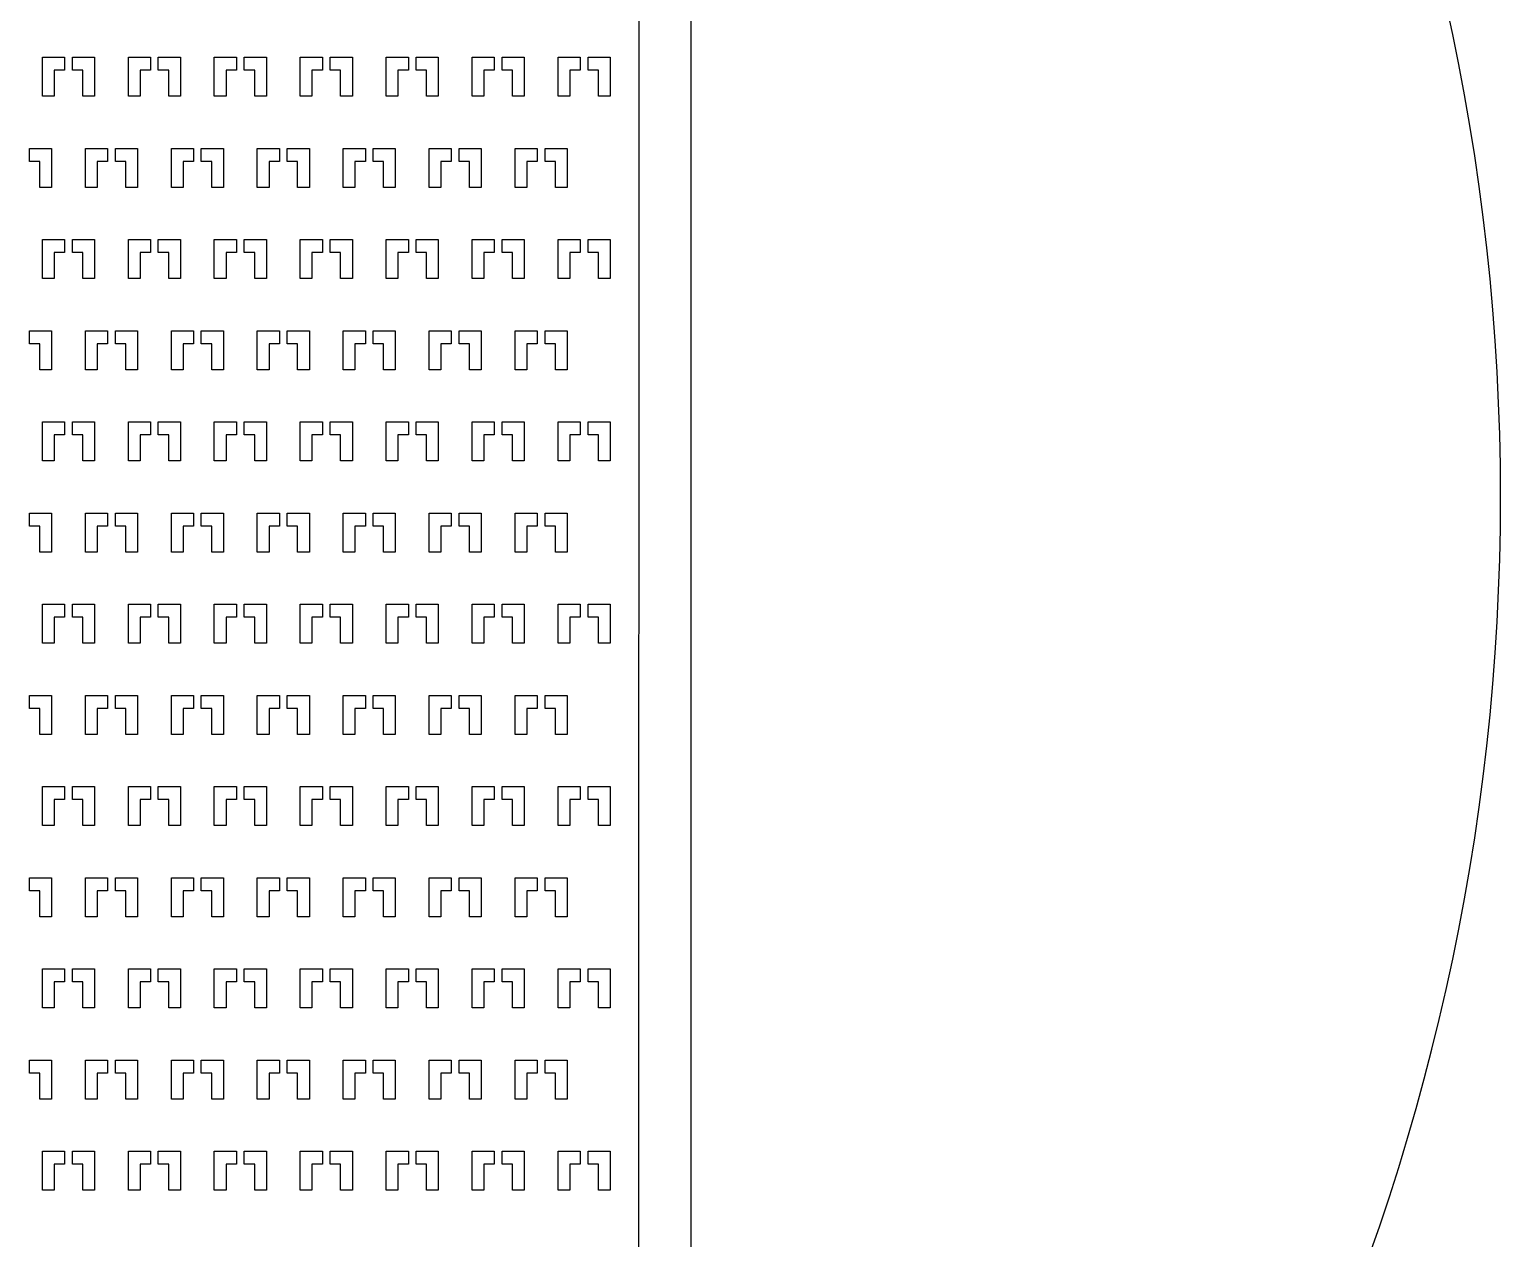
# Model space of a CAD drawing. Header units: millimetres. Extents: x -7034 to 79830, y 8588 to 102980.
# Drawn here: x 63828 to 69477, y 55464 to 60106 of the extents above; entities that cross this region are included whole.
import ezdxf

# ---------------------------------------------------------------- set-up
doc = ezdxf.new("R2010")
doc.units = ezdxf.units.MM
doc.layers.add('Layer-2', color=3, linetype='Continuous')

msp = doc.modelspace()

# ---------------------------------------------------------------- linework, layer by layer
at = {"layer": 'Layer-2'}
for p, q in [((66167.8, 51711.9), (66169.4, 64640)), ((66367.5, 64640), (66367.8, 51711.9)), ((63877.9, 59849.7), (63877.9, 59999.7)), ((63877.9, 59999.7), (63962.9, 59999.7)), ((63962.9, 59999.7), (63962.9, 59949.7)), ((63992.9, 59949.7), (63992.9, 59999.7)), ((63992.9, 59999.7), (64077.9, 59999.7)), ((64077.9, 59999.7), (64077.9, 59849.7)), ((64207.9, 59849.7), (64207.9, 59999.7)), ((64207.9, 59999.7), (64292.9, 59999.7)), ((64292.9, 59999.7), (64292.9, 59949.7)), ((64322.9, 59949.7), (64322.9, 59999.7)), ((64322.9, 59999.7), (64407.9, 59999.7)), ((64407.9, 59999.7), (64407.9, 59849.7)), ((64537.9, 59849.7), (64537.9, 59999.7)), ((64537.9, 59999.7), (64622.9, 59999.7)), ((64622.9, 59999.7), (64622.9, 59949.7)), ((64652.9, 59949.7), (64652.9, 59999.7)), ((64652.9, 59999.7), (64737.9, 59999.7)), ((64737.9, 59999.7), (64737.9, 59849.7)), ((64867.9, 59849.7), (64867.9, 59999.7)), ((64867.9, 59999.7), (64952.9, 59999.7)), ((64952.9, 59999.7), (64952.9, 59949.7)), ((64982.9, 59949.7), (64982.9, 59999.7)), ((64982.9, 59999.7), (65067.9, 59999.7)), ((65067.9, 59999.7), (65067.9, 59849.7)), ((65197.9, 59849.7), (65197.9, 59999.7)), ((65197.9, 59999.7), (65282.9, 59999.7)), ((65282.9, 59999.7), (65282.9, 59949.7)), ((65312.9, 59949.7), (65312.9, 59999.7)), ((65312.9, 59999.7), (65397.9, 59999.7)), ((65397.9, 59999.7), (65397.9, 59849.7)), ((65527.9, 59849.7), (65527.9, 59999.7)), ((65527.9, 59999.7), (65612.9, 59999.7)), ((65612.9, 59999.7), (65612.9, 59949.7)), ((65642.9, 59949.7), (65642.9, 59999.7)), ((65642.9, 59999.7), (65727.9, 59999.7)), ((65727.9, 59999.7), (65727.9, 59849.7)), ((65857.9, 59849.7), (65857.9, 59999.7)), ((65857.9, 59999.7), (65942.9, 59999.7)), ((65942.9, 59999.7), (65942.9, 59949.7)), ((65972.9, 59949.7), (65972.9, 59999.7)), ((65972.9, 59999.7), (66057.9, 59999.7)), ((66057.9, 59999.7), (66057.9, 59849.7)), ((63962.9, 59949.7), (63922.9, 59949.7)), ((63922.9, 59949.7), (63922.9, 59849.7)), ((64032.9, 59949.7), (63992.9, 59949.7)), ((64032.9, 59849.7), (64032.9, 59949.7)), ((64292.9, 59949.7), (64252.9, 59949.7)), ((64252.9, 59949.7), (64252.9, 59849.7)), ((64362.9, 59949.7), (64322.9, 59949.7)), ((64362.9, 59849.7), (64362.9, 59949.7)), ((64622.9, 59949.7), (64582.9, 59949.7)), ((64582.9, 59949.7), (64582.9, 59849.7)), ((64692.9, 59949.7), (64652.9, 59949.7)), ((64692.9, 59849.7), (64692.9, 59949.7)), ((64952.9, 59949.7), (64912.9, 59949.7)), ((64912.9, 59949.7), (64912.9, 59849.7)), ((65022.9, 59949.7), (64982.9, 59949.7)), ((65022.9, 59849.7), (65022.9, 59949.7)), ((65282.9, 59949.7), (65242.9, 59949.7)), ((65242.9, 59949.7), (65242.9, 59849.7)), ((65352.9, 59949.7), (65312.9, 59949.7)), ((65352.9, 59849.7), (65352.9, 59949.7)), ((65612.9, 59949.7), (65572.9, 59949.7)), ((65572.9, 59949.7), (65572.9, 59849.7)), ((65682.9, 59949.7), (65642.9, 59949.7)), ((65682.9, 59849.7), (65682.9, 59949.7)), ((65942.9, 59949.7), (65902.9, 59949.7)), ((65902.9, 59949.7), (65902.9, 59849.7)), ((66012.9, 59949.7), (65972.9, 59949.7)), ((66012.9, 59849.7), (66012.9, 59949.7)), ((63922.9, 59849.7), (63877.9, 59849.7)), ((64077.9, 59849.7), (64032.9, 59849.7)), ((64252.9, 59849.7), (64207.9, 59849.7)), ((64407.9, 59849.7), (64362.9, 59849.7)), ((64582.9, 59849.7), (64537.9, 59849.7)), ((64737.9, 59849.7), (64692.9, 59849.7)), ((64912.9, 59849.7), (64867.9, 59849.7)), ((65067.9, 59849.7), (65022.9, 59849.7)), ((65242.9, 59849.7), (65197.9, 59849.7)), ((65397.9, 59849.7), (65352.9, 59849.7)), ((65572.9, 59849.7), (65527.9, 59849.7)), ((65727.9, 59849.7), (65682.9, 59849.7)), ((65902.9, 59849.7), (65857.9, 59849.7)), ((66057.9, 59849.7), (66012.9, 59849.7)), ((63827.9, 59599.7), (63827.9, 59649.7)), ((63827.9, 59649.7), (63912.9, 59649.7)), ((63867.9, 59599.7), (63827.9, 59599.7)), ((63867.9, 59499.7), (63867.9, 59599.7)), ((63912.9, 59649.7), (63912.9, 59499.7)), ((64042.9, 59499.7), (64042.9, 59649.7)), ((64042.9, 59649.7), (64127.9, 59649.7)), ((64127.9, 59599.7), (64087.9, 59599.7)), ((64087.9, 59599.7), (64087.9, 59499.7)), ((64127.9, 59649.7), (64127.9, 59599.7)), ((64157.9, 59599.7), (64157.9, 59649.7)), ((64157.9, 59649.7), (64242.9, 59649.7)), ((64197.9, 59599.7), (64157.9, 59599.7)), ((64197.9, 59499.7), (64197.9, 59599.7)), ((64242.9, 59649.7), (64242.9, 59499.7)), ((64372.9, 59499.7), (64372.9, 59649.7)), ((64372.9, 59649.7), (64457.9, 59649.7)), ((64457.9, 59599.7), (64417.9, 59599.7)), ((64417.9, 59599.7), (64417.9, 59499.7)), ((64457.9, 59649.7), (64457.9, 59599.7)), ((64487.9, 59599.7), (64487.9, 59649.7)), ((64487.9, 59649.7), (64572.9, 59649.7)), ((64527.9, 59599.7), (64487.9, 59599.7)), ((64527.9, 59499.7), (64527.9, 59599.7)), ((64572.9, 59649.7), (64572.9, 59499.7)), ((64702.9, 59499.7), (64702.9, 59649.7)), ((64702.9, 59649.7), (64787.9, 59649.7)), ((64787.9, 59599.7), (64747.9, 59599.7)), ((64747.9, 59599.7), (64747.9, 59499.7)), ((64787.9, 59649.7), (64787.9, 59599.7)), ((64817.9, 59599.7), (64817.9, 59649.7)), ((64817.9, 59649.7), (64902.9, 59649.7)), ((64857.9, 59599.7), (64817.9, 59599.7)), ((64857.9, 59499.7), (64857.9, 59599.7)), ((64902.9, 59649.7), (64902.9, 59499.7)), ((65032.9, 59499.7), (65032.9, 59649.7)), ((65032.9, 59649.7), (65117.9, 59649.7)), ((65117.9, 59599.7), (65077.9, 59599.7)), ((65077.9, 59599.7), (65077.9, 59499.7)), ((65117.9, 59649.7), (65117.9, 59599.7)), ((65147.9, 59599.7), (65147.9, 59649.7)), ((65147.9, 59649.7), (65232.9, 59649.7)), ((65187.9, 59599.7), (65147.9, 59599.7)), ((65187.9, 59499.7), (65187.9, 59599.7)), ((65232.9, 59649.7), (65232.9, 59499.7)), ((65362.9, 59499.7), (65362.9, 59649.7)), ((65362.9, 59649.7), (65447.9, 59649.7)), ((65447.9, 59599.7), (65407.9, 59599.7)), ((65407.9, 59599.7), (65407.9, 59499.7)), ((65447.9, 59649.7), (65447.9, 59599.7)), ((65477.9, 59599.7), (65477.9, 59649.7)), ((65477.9, 59649.7), (65562.9, 59649.7)), ((65517.9, 59599.7), (65477.9, 59599.7)), ((65517.9, 59499.7), (65517.9, 59599.7)), ((65562.9, 59649.7), (65562.9, 59499.7)), ((65692.9, 59499.7), (65692.9, 59649.7)), ((65692.9, 59649.7), (65777.9, 59649.7)), ((65777.9, 59599.7), (65737.9, 59599.7)), ((65737.9, 59599.7), (65737.9, 59499.7)), ((65777.9, 59649.7), (65777.9, 59599.7)), ((65807.9, 59599.7), (65807.9, 59649.7)), ((65807.9, 59649.7), (65892.9, 59649.7)), ((65847.9, 59599.7), (65807.9, 59599.7)), ((65847.9, 59499.7), (65847.9, 59599.7)), ((65892.9, 59649.7), (65892.9, 59499.7)), ((63912.9, 59499.7), (63867.9, 59499.7)), ((64087.9, 59499.7), (64042.9, 59499.7)), ((64242.9, 59499.7), (64197.9, 59499.7)), ((64417.9, 59499.7), (64372.9, 59499.7)), ((64572.9, 59499.7), (64527.9, 59499.7)), ((64747.9, 59499.7), (64702.9, 59499.7)), ((64902.9, 59499.7), (64857.9, 59499.7)), ((65077.9, 59499.7), (65032.9, 59499.7)), ((65232.9, 59499.7), (65187.9, 59499.7)), ((65407.9, 59499.7), (65362.9, 59499.7)), ((65562.9, 59499.7), (65517.9, 59499.7)), ((65737.9, 59499.7), (65692.9, 59499.7)), ((65892.9, 59499.7), (65847.9, 59499.7)), ((63877.9, 59149.7), (63877.9, 59299.7)), ((63877.9, 59299.7), (63962.9, 59299.7)), ((63962.9, 59299.7), (63962.9, 59249.7)), ((63992.9, 59249.7), (63992.9, 59299.7)), ((63992.9, 59299.7), (64077.9, 59299.7)), ((64077.9, 59299.7), (64077.9, 59149.7)), ((64207.9, 59149.7), (64207.9, 59299.7)), ((64207.9, 59299.7), (64292.9, 59299.7)), ((64292.9, 59299.7), (64292.9, 59249.7)), ((64322.9, 59249.7), (64322.9, 59299.7)), ((64322.9, 59299.7), (64407.9, 59299.7)), ((64407.9, 59299.7), (64407.9, 59149.7)), ((64537.9, 59149.7), (64537.9, 59299.7)), ((64537.9, 59299.7), (64622.9, 59299.7)), ((64622.9, 59299.7), (64622.9, 59249.7)), ((64652.9, 59249.7), (64652.9, 59299.7)), ((64652.9, 59299.7), (64737.9, 59299.7)), ((64737.9, 59299.7), (64737.9, 59149.7)), ((64867.9, 59149.7), (64867.9, 59299.7)), ((64867.9, 59299.7), (64952.9, 59299.7)), ((64952.9, 59299.7), (64952.9, 59249.7)), ((64982.9, 59249.7), (64982.9, 59299.7)), ((64982.9, 59299.7), (65067.9, 59299.7)), ((65067.9, 59299.7), (65067.9, 59149.7)), ((65197.9, 59149.7), (65197.9, 59299.7)), ((65197.9, 59299.7), (65282.9, 59299.7)), ((65282.9, 59299.7), (65282.9, 59249.7)), ((65312.9, 59249.7), (65312.9, 59299.7)), ((65312.9, 59299.7), (65397.9, 59299.7)), ((65397.9, 59299.7), (65397.9, 59149.7)), ((65527.9, 59149.7), (65527.9, 59299.7)), ((65527.9, 59299.7), (65612.9, 59299.7)), ((65612.9, 59299.7), (65612.9, 59249.7)), ((65642.9, 59249.7), (65642.9, 59299.7)), ((65642.9, 59299.7), (65727.9, 59299.7)), ((65727.9, 59299.7), (65727.9, 59149.7)), ((65857.9, 59149.7), (65857.9, 59299.7)), ((65857.9, 59299.7), (65942.9, 59299.7)), ((65942.9, 59299.7), (65942.9, 59249.7)), ((65972.9, 59249.7), (65972.9, 59299.7)), ((65972.9, 59299.7), (66057.9, 59299.7)), ((66057.9, 59299.7), (66057.9, 59149.7)), ((63962.9, 59249.7), (63922.9, 59249.7)), ((63922.9, 59249.7), (63922.9, 59149.7)), ((64032.9, 59249.7), (63992.9, 59249.7)), ((64032.9, 59149.7), (64032.9, 59249.7)), ((64292.9, 59249.7), (64252.9, 59249.7)), ((64252.9, 59249.7), (64252.9, 59149.7)), ((64362.9, 59249.7), (64322.9, 59249.7)), ((64362.9, 59149.7), (64362.9, 59249.7)), ((64622.9, 59249.7), (64582.9, 59249.7)), ((64582.9, 59249.7), (64582.9, 59149.7)), ((64692.9, 59249.7), (64652.9, 59249.7)), ((64692.9, 59149.7), (64692.9, 59249.7)), ((64952.9, 59249.7), (64912.9, 59249.7)), ((64912.9, 59249.7), (64912.9, 59149.7)), ((65022.9, 59249.7), (64982.9, 59249.7)), ((65022.9, 59149.7), (65022.9, 59249.7)), ((65282.9, 59249.7), (65242.9, 59249.7)), ((65242.9, 59249.7), (65242.9, 59149.7)), ((65352.9, 59249.7), (65312.9, 59249.7)), ((65352.9, 59149.7), (65352.9, 59249.7)), ((65612.9, 59249.7), (65572.9, 59249.7)), ((65572.9, 59249.7), (65572.9, 59149.7)), ((65682.9, 59249.7), (65642.9, 59249.7)), ((65682.9, 59149.7), (65682.9, 59249.7)), ((65942.9, 59249.7), (65902.9, 59249.7)), ((65902.9, 59249.7), (65902.9, 59149.7)), ((66012.9, 59249.7), (65972.9, 59249.7)), ((66012.9, 59149.7), (66012.9, 59249.7)), ((63922.9, 59149.7), (63877.9, 59149.7)), ((64077.9, 59149.7), (64032.9, 59149.7)), ((64252.9, 59149.7), (64207.9, 59149.7)), ((64407.9, 59149.7), (64362.9, 59149.7)), ((64582.9, 59149.7), (64537.9, 59149.7)), ((64737.9, 59149.7), (64692.9, 59149.7)), ((64912.9, 59149.7), (64867.9, 59149.7)), ((65067.9, 59149.7), (65022.9, 59149.7)), ((65242.9, 59149.7), (65197.9, 59149.7)), ((65397.9, 59149.7), (65352.9, 59149.7)), ((65572.9, 59149.7), (65527.9, 59149.7)), ((65727.9, 59149.7), (65682.9, 59149.7)), ((65902.9, 59149.7), (65857.9, 59149.7)), ((66057.9, 59149.7), (66012.9, 59149.7)), ((63827.9, 58899.7), (63827.9, 58949.7)), ((63827.9, 58949.7), (63912.9, 58949.7)), ((63912.9, 58949.7), (63912.9, 58799.7)), ((64042.9, 58799.7), (64042.9, 58949.7)), ((64042.9, 58949.7), (64127.9, 58949.7)), ((64127.9, 58949.7), (64127.9, 58899.7)), ((64157.9, 58899.7), (64157.9, 58949.7)), ((64157.9, 58949.7), (64242.9, 58949.7)), ((64242.9, 58949.7), (64242.9, 58799.7)), ((64372.9, 58799.7), (64372.9, 58949.7)), ((64372.9, 58949.7), (64457.9, 58949.7)), ((64457.9, 58949.7), (64457.9, 58899.7)), ((64487.9, 58899.7), (64487.9, 58949.7)), ((64487.9, 58949.7), (64572.9, 58949.7)), ((64572.9, 58949.7), (64572.9, 58799.7)), ((64702.9, 58799.7), (64702.9, 58949.7)), ((64702.9, 58949.7), (64787.9, 58949.7)), ((64787.9, 58949.7), (64787.9, 58899.7)), ((64817.9, 58899.7), (64817.9, 58949.7)), ((64817.9, 58949.7), (64902.9, 58949.7)), ((64902.9, 58949.7), (64902.9, 58799.7)), ((65032.9, 58799.7), (65032.9, 58949.7)), ((65032.9, 58949.7), (65117.9, 58949.7)), ((65117.9, 58949.7), (65117.9, 58899.7)), ((65147.9, 58899.7), (65147.9, 58949.7)), ((65147.9, 58949.7), (65232.9, 58949.7)), ((65232.9, 58949.7), (65232.9, 58799.7)), ((65362.9, 58799.7), (65362.9, 58949.7)), ((65362.9, 58949.7), (65447.9, 58949.7)), ((65447.9, 58949.7), (65447.9, 58899.7)), ((65477.9, 58899.7), (65477.9, 58949.7)), ((65477.9, 58949.7), (65562.9, 58949.7)), ((65562.9, 58949.7), (65562.9, 58799.7)), ((65692.9, 58799.7), (65692.9, 58949.7)), ((65692.9, 58949.7), (65777.9, 58949.7)), ((65777.9, 58949.7), (65777.9, 58899.7)), ((65807.9, 58899.7), (65807.9, 58949.7)), ((65807.9, 58949.7), (65892.9, 58949.7)), ((65892.9, 58949.7), (65892.9, 58799.7)), ((63867.9, 58899.7), (63827.9, 58899.7)), ((63867.9, 58799.7), (63867.9, 58899.7)), ((64127.9, 58899.7), (64087.9, 58899.7)), ((64087.9, 58899.7), (64087.9, 58799.7)), ((64197.9, 58899.7), (64157.9, 58899.7)), ((64197.9, 58799.7), (64197.9, 58899.7)), ((64457.9, 58899.7), (64417.9, 58899.7)), ((64417.9, 58899.7), (64417.9, 58799.7)), ((64527.9, 58899.7), (64487.9, 58899.7)), ((64527.9, 58799.7), (64527.9, 58899.7)), ((64787.9, 58899.7), (64747.9, 58899.7)), ((64747.9, 58899.7), (64747.9, 58799.7)), ((64857.9, 58899.7), (64817.9, 58899.7)), ((64857.9, 58799.7), (64857.9, 58899.7)), ((65117.9, 58899.7), (65077.9, 58899.7)), ((65077.9, 58899.7), (65077.9, 58799.7)), ((65187.9, 58899.7), (65147.9, 58899.7)), ((65187.9, 58799.7), (65187.9, 58899.7)), ((65447.9, 58899.7), (65407.9, 58899.7)), ((65407.9, 58899.7), (65407.9, 58799.7)), ((65517.9, 58899.7), (65477.9, 58899.7)), ((65517.9, 58799.7), (65517.9, 58899.7)), ((65777.9, 58899.7), (65737.9, 58899.7)), ((65737.9, 58899.7), (65737.9, 58799.7)), ((65847.9, 58899.7), (65807.9, 58899.7)), ((65847.9, 58799.7), (65847.9, 58899.7)), ((63912.9, 58799.7), (63867.9, 58799.7)), ((64087.9, 58799.7), (64042.9, 58799.7)), ((64242.9, 58799.7), (64197.9, 58799.7)), ((64417.9, 58799.7), (64372.9, 58799.7)), ((64572.9, 58799.7), (64527.9, 58799.7)), ((64747.9, 58799.7), (64702.9, 58799.7)), ((64902.9, 58799.7), (64857.9, 58799.7)), ((65077.9, 58799.7), (65032.9, 58799.7)), ((65232.9, 58799.7), (65187.9, 58799.7)), ((65407.9, 58799.7), (65362.9, 58799.7)), ((65562.9, 58799.7), (65517.9, 58799.7)), ((65737.9, 58799.7), (65692.9, 58799.7)), ((65892.9, 58799.7), (65847.9, 58799.7)), ((63877.9, 58449.7), (63877.9, 58599.7)), ((63877.9, 58599.7), (63962.9, 58599.7)), ((63962.9, 58599.7), (63962.9, 58549.7)), ((63992.9, 58549.7), (63992.9, 58599.7)), ((63992.9, 58599.7), (64077.9, 58599.7)), ((64077.9, 58599.7), (64077.9, 58449.7)), ((64207.9, 58449.7), (64207.9, 58599.7)), ((64207.9, 58599.7), (64292.9, 58599.7)), ((64292.9, 58599.7), (64292.9, 58549.7)), ((64322.9, 58549.7), (64322.9, 58599.7)), ((64322.9, 58599.7), (64407.9, 58599.7)), ((64407.9, 58599.7), (64407.9, 58449.7)), ((64537.9, 58449.7), (64537.9, 58599.7)), ((64537.9, 58599.7), (64622.9, 58599.7)), ((64622.9, 58599.7), (64622.9, 58549.7)), ((64652.9, 58549.7), (64652.9, 58599.7)), ((64652.9, 58599.7), (64737.9, 58599.7)), ((64737.9, 58599.7), (64737.9, 58449.7)), ((64867.9, 58449.7), (64867.9, 58599.7)), ((64867.9, 58599.7), (64952.9, 58599.7)), ((64952.9, 58599.7), (64952.9, 58549.7)), ((64982.9, 58549.7), (64982.9, 58599.7)), ((64982.9, 58599.7), (65067.9, 58599.7)), ((65067.9, 58599.7), (65067.9, 58449.7)), ((65197.9, 58449.7), (65197.9, 58599.7)), ((65197.9, 58599.7), (65282.9, 58599.7)), ((65282.9, 58599.7), (65282.9, 58549.7)), ((65312.9, 58549.7), (65312.9, 58599.7)), ((65312.9, 58599.7), (65397.9, 58599.7)), ((65397.9, 58599.7), (65397.9, 58449.7)), ((65527.9, 58449.7), (65527.9, 58599.7)), ((65527.9, 58599.7), (65612.9, 58599.7)), ((65612.9, 58599.7), (65612.9, 58549.7)), ((65642.9, 58549.7), (65642.9, 58599.7)), ((65642.9, 58599.7), (65727.9, 58599.7)), ((65727.9, 58599.7), (65727.9, 58449.7)), ((65857.9, 58449.7), (65857.9, 58599.7)), ((65857.9, 58599.7), (65942.9, 58599.7)), ((65942.9, 58599.7), (65942.9, 58549.7)), ((65972.9, 58549.7), (65972.9, 58599.7)), ((65972.9, 58599.7), (66057.9, 58599.7)), ((66057.9, 58599.7), (66057.9, 58449.7)), ((63962.9, 58549.7), (63922.9, 58549.7)), ((63922.9, 58549.7), (63922.9, 58449.7)), ((64032.9, 58549.7), (63992.9, 58549.7)), ((64032.9, 58449.7), (64032.9, 58549.7)), ((64292.9, 58549.7), (64252.9, 58549.7)), ((64252.9, 58549.7), (64252.9, 58449.7)), ((64362.9, 58549.7), (64322.9, 58549.7)), ((64362.9, 58449.7), (64362.9, 58549.7)), ((64622.9, 58549.7), (64582.9, 58549.7)), ((64582.9, 58549.7), (64582.9, 58449.7)), ((64692.9, 58549.7), (64652.9, 58549.7)), ((64692.9, 58449.7), (64692.9, 58549.7)), ((64952.9, 58549.7), (64912.9, 58549.7)), ((64912.9, 58549.7), (64912.9, 58449.7)), ((65022.9, 58549.7), (64982.9, 58549.7)), ((65022.9, 58449.7), (65022.9, 58549.7)), ((65282.9, 58549.7), (65242.9, 58549.7)), ((65242.9, 58549.7), (65242.9, 58449.7)), ((65352.9, 58549.7), (65312.9, 58549.7)), ((65352.9, 58449.7), (65352.9, 58549.7)), ((65612.9, 58549.7), (65572.9, 58549.7)), ((65572.9, 58549.7), (65572.9, 58449.7)), ((65682.9, 58549.7), (65642.9, 58549.7)), ((65682.9, 58449.7), (65682.9, 58549.7)), ((65942.9, 58549.7), (65902.9, 58549.7)), ((65902.9, 58549.7), (65902.9, 58449.7)), ((66012.9, 58549.7), (65972.9, 58549.7)), ((66012.9, 58449.7), (66012.9, 58549.7)), ((63922.9, 58449.7), (63877.9, 58449.7)), ((64077.9, 58449.7), (64032.9, 58449.7)), ((64252.9, 58449.7), (64207.9, 58449.7)), ((64407.9, 58449.7), (64362.9, 58449.7)), ((64582.9, 58449.7), (64537.9, 58449.7)), ((64737.9, 58449.7), (64692.9, 58449.7)), ((64912.9, 58449.7), (64867.9, 58449.7)), ((65067.9, 58449.7), (65022.9, 58449.7)), ((65242.9, 58449.7), (65197.9, 58449.7)), ((65397.9, 58449.7), (65352.9, 58449.7)), ((65572.9, 58449.7), (65527.9, 58449.7)), ((65727.9, 58449.7), (65682.9, 58449.7)), ((65902.9, 58449.7), (65857.9, 58449.7)), ((66057.9, 58449.7), (66012.9, 58449.7)), ((63827.9, 58199.7), (63827.9, 58249.7)), ((63827.9, 58249.7), (63912.9, 58249.7)), ((63912.9, 58249.7), (63912.9, 58099.7)), ((64042.9, 58099.7), (64042.9, 58249.7)), ((64042.9, 58249.7), (64127.9, 58249.7)), ((64127.9, 58249.7), (64127.9, 58199.7)), ((64157.9, 58199.7), (64157.9, 58249.7)), ((64157.9, 58249.7), (64242.9, 58249.7)), ((64242.9, 58249.7), (64242.9, 58099.7)), ((64372.9, 58099.7), (64372.9, 58249.7)), ((64372.9, 58249.7), (64457.9, 58249.7)), ((64457.9, 58249.7), (64457.9, 58199.7)), ((64487.9, 58199.7), (64487.9, 58249.7)), ((64487.9, 58249.7), (64572.9, 58249.7)), ((64572.9, 58249.7), (64572.9, 58099.7)), ((64702.9, 58099.7), (64702.9, 58249.7)), ((64702.9, 58249.7), (64787.9, 58249.7)), ((64787.9, 58249.7), (64787.9, 58199.7)), ((64817.9, 58199.7), (64817.9, 58249.7)), ((64817.9, 58249.7), (64902.9, 58249.7)), ((64902.9, 58249.7), (64902.9, 58099.7)), ((65032.9, 58099.7), (65032.9, 58249.7)), ((65032.9, 58249.7), (65117.9, 58249.7)), ((65117.9, 58249.7), (65117.9, 58199.7)), ((65147.9, 58199.7), (65147.9, 58249.7)), ((65147.9, 58249.7), (65232.9, 58249.7)), ((65232.9, 58249.7), (65232.9, 58099.7)), ((65362.9, 58099.7), (65362.9, 58249.7)), ((65362.9, 58249.7), (65447.9, 58249.7)), ((65447.9, 58249.7), (65447.9, 58199.7)), ((65477.9, 58199.7), (65477.9, 58249.7)), ((65477.9, 58249.7), (65562.9, 58249.7)), ((65562.9, 58249.7), (65562.9, 58099.7)), ((65692.9, 58099.7), (65692.9, 58249.7)), ((65692.9, 58249.7), (65777.9, 58249.7)), ((65777.9, 58249.7), (65777.9, 58199.7)), ((65807.9, 58199.7), (65807.9, 58249.7)), ((65807.9, 58249.7), (65892.9, 58249.7)), ((65892.9, 58249.7), (65892.9, 58099.7)), ((63867.9, 58199.7), (63827.9, 58199.7)), ((63867.9, 58099.7), (63867.9, 58199.7)), ((64127.9, 58199.7), (64087.9, 58199.7)), ((64087.9, 58199.7), (64087.9, 58099.7)), ((64197.9, 58199.7), (64157.9, 58199.7)), ((64197.9, 58099.7), (64197.9, 58199.7)), ((64457.9, 58199.7), (64417.9, 58199.7)), ((64417.9, 58199.7), (64417.9, 58099.7)), ((64527.9, 58199.7), (64487.9, 58199.7)), ((64527.9, 58099.7), (64527.9, 58199.7)), ((64787.9, 58199.7), (64747.9, 58199.7)), ((64747.9, 58199.7), (64747.9, 58099.7)), ((64857.9, 58199.7), (64817.9, 58199.7)), ((64857.9, 58099.7), (64857.9, 58199.7)), ((65117.9, 58199.7), (65077.9, 58199.7)), ((65077.9, 58199.7), (65077.9, 58099.7)), ((65187.9, 58199.7), (65147.9, 58199.7)), ((65187.9, 58099.7), (65187.9, 58199.7)), ((65447.9, 58199.7), (65407.9, 58199.7)), ((65407.9, 58199.7), (65407.9, 58099.7)), ((65517.9, 58199.7), (65477.9, 58199.7)), ((65517.9, 58099.7), (65517.9, 58199.7)), ((65777.9, 58199.7), (65737.9, 58199.7)), ((65737.9, 58199.7), (65737.9, 58099.7)), ((65847.9, 58199.7), (65807.9, 58199.7)), ((65847.9, 58099.7), (65847.9, 58199.7)), ((63912.9, 58099.7), (63867.9, 58099.7)), ((64087.9, 58099.7), (64042.9, 58099.7)), ((64242.9, 58099.7), (64197.9, 58099.7)), ((64417.9, 58099.7), (64372.9, 58099.7)), ((64572.9, 58099.7), (64527.9, 58099.7)), ((64747.9, 58099.7), (64702.9, 58099.7)), ((64902.9, 58099.7), (64857.9, 58099.7)), ((65077.9, 58099.7), (65032.9, 58099.7)), ((65232.9, 58099.7), (65187.9, 58099.7)), ((65407.9, 58099.7), (65362.9, 58099.7)), ((65562.9, 58099.7), (65517.9, 58099.7)), ((65737.9, 58099.7), (65692.9, 58099.7)), ((65892.9, 58099.7), (65847.9, 58099.7)), ((63877.9, 57749.7), (63877.9, 57899.7)), ((63877.9, 57899.7), (63962.9, 57899.7)), ((63962.9, 57849.7), (63922.9, 57849.7)), ((63922.9, 57849.7), (63922.9, 57749.7)), ((63962.9, 57899.7), (63962.9, 57849.7)), ((63992.9, 57849.7), (63992.9, 57899.7)), ((63992.9, 57899.7), (64077.9, 57899.7)), ((64032.9, 57849.7), (63992.9, 57849.7)), ((64032.9, 57749.7), (64032.9, 57849.7)), ((64077.9, 57899.7), (64077.9, 57749.7)), ((64207.9, 57749.7), (64207.9, 57899.7)), ((64207.9, 57899.7), (64292.9, 57899.7)), ((64292.9, 57849.7), (64252.9, 57849.7)), ((64252.9, 57849.7), (64252.9, 57749.7)), ((64292.9, 57899.7), (64292.9, 57849.7)), ((64322.9, 57849.7), (64322.9, 57899.7)), ((64322.9, 57899.7), (64407.9, 57899.7)), ((64362.9, 57849.7), (64322.9, 57849.7)), ((64362.9, 57749.7), (64362.9, 57849.7)), ((64407.9, 57899.7), (64407.9, 57749.7)), ((64537.9, 57749.7), (64537.9, 57899.7)), ((64537.9, 57899.7), (64622.9, 57899.7)), ((64622.9, 57849.7), (64582.9, 57849.7)), ((64582.9, 57849.7), (64582.9, 57749.7)), ((64622.9, 57899.7), (64622.9, 57849.7)), ((64652.9, 57849.7), (64652.9, 57899.7)), ((64652.9, 57899.7), (64737.9, 57899.7)), ((64692.9, 57849.7), (64652.9, 57849.7)), ((64692.9, 57749.7), (64692.9, 57849.7)), ((64737.9, 57899.7), (64737.9, 57749.7)), ((64867.9, 57749.7), (64867.9, 57899.7)), ((64867.9, 57899.7), (64952.9, 57899.7)), ((64952.9, 57849.7), (64912.9, 57849.7)), ((64912.9, 57849.7), (64912.9, 57749.7)), ((64952.9, 57899.7), (64952.9, 57849.7)), ((64982.9, 57849.7), (64982.9, 57899.7)), ((64982.9, 57899.7), (65067.9, 57899.7)), ((65022.9, 57849.7), (64982.9, 57849.7)), ((65022.9, 57749.7), (65022.9, 57849.7)), ((65067.9, 57899.7), (65067.9, 57749.7)), ((65197.9, 57749.7), (65197.9, 57899.7)), ((65197.9, 57899.7), (65282.9, 57899.7)), ((65282.9, 57849.7), (65242.9, 57849.7)), ((65242.9, 57849.7), (65242.9, 57749.7)), ((65282.9, 57899.7), (65282.9, 57849.7)), ((65312.9, 57849.7), (65312.9, 57899.7)), ((65312.9, 57899.7), (65397.9, 57899.7)), ((65352.9, 57849.7), (65312.9, 57849.7)), ((65352.9, 57749.7), (65352.9, 57849.7)), ((65397.9, 57899.7), (65397.9, 57749.7)), ((65527.9, 57749.7), (65527.9, 57899.7)), ((65527.9, 57899.7), (65612.9, 57899.7)), ((65612.9, 57849.7), (65572.9, 57849.7)), ((65572.9, 57849.7), (65572.9, 57749.7)), ((65612.9, 57899.7), (65612.9, 57849.7)), ((65642.9, 57849.7), (65642.9, 57899.7)), ((65642.9, 57899.7), (65727.9, 57899.7)), ((65682.9, 57849.7), (65642.9, 57849.7)), ((65682.9, 57749.7), (65682.9, 57849.7)), ((65727.9, 57899.7), (65727.9, 57749.7)), ((65857.9, 57749.7), (65857.9, 57899.7)), ((65857.9, 57899.7), (65942.9, 57899.7)), ((65942.9, 57849.7), (65902.9, 57849.7)), ((65902.9, 57849.7), (65902.9, 57749.7)), ((65942.9, 57899.7), (65942.9, 57849.7)), ((65972.9, 57849.7), (65972.9, 57899.7)), ((65972.9, 57899.7), (66057.9, 57899.7)), ((66012.9, 57849.7), (65972.9, 57849.7)), ((66012.9, 57749.7), (66012.9, 57849.7)), ((66057.9, 57899.7), (66057.9, 57749.7)), ((63922.9, 57749.7), (63877.9, 57749.7)), ((64077.9, 57749.7), (64032.9, 57749.7)), ((64252.9, 57749.7), (64207.9, 57749.7)), ((64407.9, 57749.7), (64362.9, 57749.7)), ((64582.9, 57749.7), (64537.9, 57749.7)), ((64737.9, 57749.7), (64692.9, 57749.7)), ((64912.9, 57749.7), (64867.9, 57749.7)), ((65067.9, 57749.7), (65022.9, 57749.7)), ((65242.9, 57749.7), (65197.9, 57749.7)), ((65397.9, 57749.7), (65352.9, 57749.7)), ((65572.9, 57749.7), (65527.9, 57749.7)), ((65727.9, 57749.7), (65682.9, 57749.7)), ((65902.9, 57749.7), (65857.9, 57749.7)), ((66057.9, 57749.7), (66012.9, 57749.7)), ((63827.9, 57499.7), (63827.9, 57549.7)), ((63827.9, 57549.7), (63912.9, 57549.7)), ((63912.9, 57549.7), (63912.9, 57399.7)), ((64042.9, 57399.7), (64042.9, 57549.7)), ((64042.9, 57549.7), (64127.9, 57549.7)), ((64127.9, 57549.7), (64127.9, 57499.7)), ((64157.9, 57499.7), (64157.9, 57549.7)), ((64157.9, 57549.7), (64242.9, 57549.7)), ((64242.9, 57549.7), (64242.9, 57399.7)), ((64372.9, 57399.7), (64372.9, 57549.7)), ((64372.9, 57549.7), (64457.9, 57549.7)), ((64457.9, 57549.7), (64457.9, 57499.7)), ((64487.9, 57499.7), (64487.9, 57549.7)), ((64487.9, 57549.7), (64572.9, 57549.7)), ((64572.9, 57549.7), (64572.9, 57399.7)), ((64702.9, 57399.7), (64702.9, 57549.7)), ((64702.9, 57549.7), (64787.9, 57549.7)), ((64787.9, 57549.7), (64787.9, 57499.7)), ((64817.9, 57499.7), (64817.9, 57549.7)), ((64817.9, 57549.7), (64902.9, 57549.7)), ((64902.9, 57549.7), (64902.9, 57399.7)), ((65032.9, 57399.7), (65032.9, 57549.7)), ((65032.9, 57549.7), (65117.9, 57549.7)), ((65117.9, 57549.7), (65117.9, 57499.7)), ((65147.9, 57499.7), (65147.9, 57549.7)), ((65147.9, 57549.7), (65232.9, 57549.7)), ((65232.9, 57549.7), (65232.9, 57399.7)), ((65362.9, 57399.7), (65362.9, 57549.7)), ((65362.9, 57549.7), (65447.9, 57549.7)), ((65447.9, 57549.7), (65447.9, 57499.7)), ((65477.9, 57499.7), (65477.9, 57549.7)), ((65477.9, 57549.7), (65562.9, 57549.7)), ((65562.9, 57549.7), (65562.9, 57399.7)), ((65692.9, 57399.7), (65692.9, 57549.7)), ((65692.9, 57549.7), (65777.9, 57549.7)), ((65777.9, 57549.7), (65777.9, 57499.7)), ((65807.9, 57499.7), (65807.9, 57549.7)), ((65807.9, 57549.7), (65892.9, 57549.7)), ((65892.9, 57549.7), (65892.9, 57399.7)), ((63867.9, 57499.7), (63827.9, 57499.7)), ((63867.9, 57399.7), (63867.9, 57499.7)), ((64127.9, 57499.7), (64087.9, 57499.7)), ((64087.9, 57499.7), (64087.9, 57399.7)), ((64197.9, 57499.7), (64157.9, 57499.7)), ((64197.9, 57399.7), (64197.9, 57499.7)), ((64457.9, 57499.7), (64417.9, 57499.7)), ((64417.9, 57499.7), (64417.9, 57399.7)), ((64527.9, 57499.7), (64487.9, 57499.7)), ((64527.9, 57399.7), (64527.9, 57499.7)), ((64787.9, 57499.7), (64747.9, 57499.7)), ((64747.9, 57499.7), (64747.9, 57399.7)), ((64857.9, 57499.7), (64817.9, 57499.7)), ((64857.9, 57399.7), (64857.9, 57499.7)), ((65117.9, 57499.7), (65077.9, 57499.7)), ((65077.9, 57499.7), (65077.9, 57399.7)), ((65187.9, 57499.7), (65147.9, 57499.7)), ((65187.9, 57399.7), (65187.9, 57499.7)), ((65447.9, 57499.7), (65407.9, 57499.7)), ((65407.9, 57499.7), (65407.9, 57399.7)), ((65517.9, 57499.7), (65477.9, 57499.7)), ((65517.9, 57399.7), (65517.9, 57499.7)), ((65777.9, 57499.7), (65737.9, 57499.7)), ((65737.9, 57499.7), (65737.9, 57399.7)), ((65847.9, 57499.7), (65807.9, 57499.7)), ((65847.9, 57399.7), (65847.9, 57499.7)), ((63912.9, 57399.7), (63867.9, 57399.7)), ((64087.9, 57399.7), (64042.9, 57399.7)), ((64242.9, 57399.7), (64197.9, 57399.7)), ((64417.9, 57399.7), (64372.9, 57399.7)), ((64572.9, 57399.7), (64527.9, 57399.7)), ((64747.9, 57399.7), (64702.9, 57399.7)), ((64902.9, 57399.7), (64857.9, 57399.7)), ((65077.9, 57399.7), (65032.9, 57399.7)), ((65232.9, 57399.7), (65187.9, 57399.7)), ((65407.9, 57399.7), (65362.9, 57399.7)), ((65562.9, 57399.7), (65517.9, 57399.7)), ((65737.9, 57399.7), (65692.9, 57399.7)), ((65892.9, 57399.7), (65847.9, 57399.7)), ((63877.9, 57049.7), (63877.9, 57199.7)), ((63877.9, 57199.7), (63962.9, 57199.7)), ((63962.9, 57199.7), (63962.9, 57149.7)), ((63992.9, 57149.7), (63992.9, 57199.7)), ((63992.9, 57199.7), (64077.9, 57199.7)), ((64077.9, 57199.7), (64077.9, 57049.7)), ((64207.9, 57049.7), (64207.9, 57199.7)), ((64207.9, 57199.7), (64292.9, 57199.7)), ((64292.9, 57199.7), (64292.9, 57149.7)), ((64322.9, 57149.7), (64322.9, 57199.7)), ((64322.9, 57199.7), (64407.9, 57199.7)), ((64407.9, 57199.7), (64407.9, 57049.7)), ((64537.9, 57049.7), (64537.9, 57199.7)), ((64537.9, 57199.7), (64622.9, 57199.7)), ((64622.9, 57199.7), (64622.9, 57149.7)), ((64652.9, 57149.7), (64652.9, 57199.7)), ((64652.9, 57199.7), (64737.9, 57199.7)), ((64737.9, 57199.7), (64737.9, 57049.7)), ((64867.9, 57049.7), (64867.9, 57199.7)), ((64867.9, 57199.7), (64952.9, 57199.7)), ((64952.9, 57199.7), (64952.9, 57149.7)), ((64982.9, 57149.7), (64982.9, 57199.7)), ((64982.9, 57199.7), (65067.9, 57199.7)), ((65067.9, 57199.7), (65067.9, 57049.7)), ((65197.9, 57049.7), (65197.9, 57199.7)), ((65197.9, 57199.7), (65282.9, 57199.7)), ((65282.9, 57199.7), (65282.9, 57149.7)), ((65312.9, 57149.7), (65312.9, 57199.7)), ((65312.9, 57199.7), (65397.9, 57199.7)), ((65397.9, 57199.7), (65397.9, 57049.7)), ((65527.9, 57049.7), (65527.9, 57199.7)), ((65527.9, 57199.7), (65612.9, 57199.7)), ((65612.9, 57199.7), (65612.9, 57149.7)), ((65642.9, 57149.7), (65642.9, 57199.7)), ((65642.9, 57199.7), (65727.9, 57199.7)), ((65727.9, 57199.7), (65727.9, 57049.7)), ((65857.9, 57049.7), (65857.9, 57199.7)), ((65857.9, 57199.7), (65942.9, 57199.7)), ((65942.9, 57199.7), (65942.9, 57149.7)), ((65972.9, 57149.7), (65972.9, 57199.7)), ((65972.9, 57199.7), (66057.9, 57199.7)), ((66057.9, 57199.7), (66057.9, 57049.7)), ((63962.9, 57149.7), (63922.9, 57149.7)), ((63922.9, 57149.7), (63922.9, 57049.7)), ((64032.9, 57149.7), (63992.9, 57149.7)), ((64032.9, 57049.7), (64032.9, 57149.7)), ((64292.9, 57149.7), (64252.9, 57149.7)), ((64252.9, 57149.7), (64252.9, 57049.7)), ((64362.9, 57149.7), (64322.9, 57149.7)), ((64362.9, 57049.7), (64362.9, 57149.7)), ((64622.9, 57149.7), (64582.9, 57149.7)), ((64582.9, 57149.7), (64582.9, 57049.7)), ((64692.9, 57149.7), (64652.9, 57149.7)), ((64692.9, 57049.7), (64692.9, 57149.7)), ((64952.9, 57149.7), (64912.9, 57149.7)), ((64912.9, 57149.7), (64912.9, 57049.7)), ((65022.9, 57149.7), (64982.9, 57149.7)), ((65022.9, 57049.7), (65022.9, 57149.7)), ((65282.9, 57149.7), (65242.9, 57149.7)), ((65242.9, 57149.7), (65242.9, 57049.7)), ((65352.9, 57149.7), (65312.9, 57149.7)), ((65352.9, 57049.7), (65352.9, 57149.7)), ((65612.9, 57149.7), (65572.9, 57149.7)), ((65572.9, 57149.7), (65572.9, 57049.7)), ((65682.9, 57149.7), (65642.9, 57149.7)), ((65682.9, 57049.7), (65682.9, 57149.7)), ((65942.9, 57149.7), (65902.9, 57149.7)), ((65902.9, 57149.7), (65902.9, 57049.7)), ((66012.9, 57149.7), (65972.9, 57149.7)), ((66012.9, 57049.7), (66012.9, 57149.7)), ((63922.9, 57049.7), (63877.9, 57049.7)), ((64077.9, 57049.7), (64032.9, 57049.7)), ((64252.9, 57049.7), (64207.9, 57049.7)), ((64407.9, 57049.7), (64362.9, 57049.7)), ((64582.9, 57049.7), (64537.9, 57049.7)), ((64737.9, 57049.7), (64692.9, 57049.7)), ((64912.9, 57049.7), (64867.9, 57049.7)), ((65067.9, 57049.7), (65022.9, 57049.7)), ((65242.9, 57049.7), (65197.9, 57049.7)), ((65397.9, 57049.7), (65352.9, 57049.7)), ((65572.9, 57049.7), (65527.9, 57049.7)), ((65727.9, 57049.7), (65682.9, 57049.7)), ((65902.9, 57049.7), (65857.9, 57049.7)), ((66057.9, 57049.7), (66012.9, 57049.7)), ((63827.9, 56799.7), (63827.9, 56849.7)), ((63827.9, 56849.7), (63912.9, 56849.7)), ((63912.9, 56849.7), (63912.9, 56699.7)), ((64042.9, 56699.7), (64042.9, 56849.7)), ((64042.9, 56849.7), (64127.9, 56849.7)), ((64127.9, 56849.7), (64127.9, 56799.7)), ((64157.9, 56799.7), (64157.9, 56849.7)), ((64157.9, 56849.7), (64242.9, 56849.7)), ((64242.9, 56849.7), (64242.9, 56699.7)), ((64372.9, 56699.7), (64372.9, 56849.7)), ((64372.9, 56849.7), (64457.9, 56849.7)), ((64457.9, 56849.7), (64457.9, 56799.7)), ((64487.9, 56799.7), (64487.9, 56849.7)), ((64487.9, 56849.7), (64572.9, 56849.7)), ((64572.9, 56849.7), (64572.9, 56699.7)), ((64702.9, 56699.7), (64702.9, 56849.7)), ((64702.9, 56849.7), (64787.9, 56849.7)), ((64787.9, 56849.7), (64787.9, 56799.7)), ((64817.9, 56799.7), (64817.9, 56849.7)), ((64817.9, 56849.7), (64902.9, 56849.7)), ((64902.9, 56849.7), (64902.9, 56699.7)), ((65032.9, 56699.7), (65032.9, 56849.7)), ((65032.9, 56849.7), (65117.9, 56849.7)), ((65117.9, 56849.7), (65117.9, 56799.7)), ((65147.9, 56799.7), (65147.9, 56849.7)), ((65147.9, 56849.7), (65232.9, 56849.7)), ((65232.9, 56849.7), (65232.9, 56699.7)), ((65362.9, 56699.7), (65362.9, 56849.7)), ((65362.9, 56849.7), (65447.9, 56849.7)), ((65447.9, 56849.7), (65447.9, 56799.7)), ((65477.9, 56799.7), (65477.9, 56849.7)), ((65477.9, 56849.7), (65562.9, 56849.7)), ((65562.9, 56849.7), (65562.9, 56699.7)), ((65692.9, 56699.7), (65692.9, 56849.7)), ((65692.9, 56849.7), (65777.9, 56849.7)), ((65777.9, 56849.7), (65777.9, 56799.7)), ((65807.9, 56799.7), (65807.9, 56849.7)), ((65807.9, 56849.7), (65892.9, 56849.7)), ((65892.9, 56849.7), (65892.9, 56699.7)), ((63867.9, 56799.7), (63827.9, 56799.7)), ((63867.9, 56699.7), (63867.9, 56799.7)), ((64127.9, 56799.7), (64087.9, 56799.7)), ((64087.9, 56799.7), (64087.9, 56699.7)), ((64197.9, 56799.7), (64157.9, 56799.7)), ((64197.9, 56699.7), (64197.9, 56799.7)), ((64457.9, 56799.7), (64417.9, 56799.7)), ((64417.9, 56799.7), (64417.9, 56699.7)), ((64527.9, 56799.7), (64487.9, 56799.7)), ((64527.9, 56699.7), (64527.9, 56799.7)), ((64787.9, 56799.7), (64747.9, 56799.7)), ((64747.9, 56799.7), (64747.9, 56699.7)), ((64857.9, 56799.7), (64817.9, 56799.7)), ((64857.9, 56699.7), (64857.9, 56799.7)), ((65117.9, 56799.7), (65077.9, 56799.7)), ((65077.9, 56799.7), (65077.9, 56699.7)), ((65187.9, 56799.7), (65147.9, 56799.7)), ((65187.9, 56699.7), (65187.9, 56799.7)), ((65447.9, 56799.7), (65407.9, 56799.7)), ((65407.9, 56799.7), (65407.9, 56699.7)), ((65517.9, 56799.7), (65477.9, 56799.7)), ((65517.9, 56699.7), (65517.9, 56799.7)), ((65777.9, 56799.7), (65737.9, 56799.7)), ((65737.9, 56799.7), (65737.9, 56699.7)), ((65847.9, 56799.7), (65807.9, 56799.7)), ((65847.9, 56699.7), (65847.9, 56799.7)), ((63912.9, 56699.7), (63867.9, 56699.7)), ((64087.9, 56699.7), (64042.9, 56699.7)), ((64242.9, 56699.7), (64197.9, 56699.7)), ((64417.9, 56699.7), (64372.9, 56699.7)), ((64572.9, 56699.7), (64527.9, 56699.7)), ((64747.9, 56699.7), (64702.9, 56699.7)), ((64902.9, 56699.7), (64857.9, 56699.7)), ((65077.9, 56699.7), (65032.9, 56699.7)), ((65232.9, 56699.7), (65187.9, 56699.7)), ((65407.9, 56699.7), (65362.9, 56699.7)), ((65562.9, 56699.7), (65517.9, 56699.7)), ((65737.9, 56699.7), (65692.9, 56699.7)), ((65892.9, 56699.7), (65847.9, 56699.7)), ((63877.9, 56349.7), (63877.9, 56499.7)), ((63877.9, 56499.7), (63962.9, 56499.7)), ((63962.9, 56499.7), (63962.9, 56449.7)), ((63992.9, 56449.7), (63992.9, 56499.7)), ((63992.9, 56499.7), (64077.9, 56499.7)), ((64077.9, 56499.7), (64077.9, 56349.7)), ((64207.9, 56349.7), (64207.9, 56499.7)), ((64207.9, 56499.7), (64292.9, 56499.7)), ((64292.9, 56499.7), (64292.9, 56449.7)), ((64322.9, 56449.7), (64322.9, 56499.7)), ((64322.9, 56499.7), (64407.9, 56499.7)), ((64407.9, 56499.7), (64407.9, 56349.7)), ((64537.9, 56349.7), (64537.9, 56499.7)), ((64537.9, 56499.7), (64622.9, 56499.7)), ((64622.9, 56499.7), (64622.9, 56449.7)), ((64652.9, 56449.7), (64652.9, 56499.7)), ((64652.9, 56499.7), (64737.9, 56499.7)), ((64737.9, 56499.7), (64737.9, 56349.7)), ((64867.9, 56349.7), (64867.9, 56499.7)), ((64867.9, 56499.7), (64952.9, 56499.7)), ((64952.9, 56499.7), (64952.9, 56449.7)), ((64982.9, 56449.7), (64982.9, 56499.7)), ((64982.9, 56499.7), (65067.9, 56499.7)), ((65067.9, 56499.7), (65067.9, 56349.7)), ((65197.9, 56349.7), (65197.9, 56499.7)), ((65197.9, 56499.7), (65282.9, 56499.7)), ((65282.9, 56499.7), (65282.9, 56449.7)), ((65312.9, 56449.7), (65312.9, 56499.7)), ((65312.9, 56499.7), (65397.9, 56499.7)), ((65397.9, 56499.7), (65397.9, 56349.7)), ((65527.9, 56349.7), (65527.9, 56499.7)), ((65527.9, 56499.7), (65612.9, 56499.7)), ((65612.9, 56499.7), (65612.9, 56449.7)), ((65642.9, 56449.7), (65642.9, 56499.7)), ((65642.9, 56499.7), (65727.9, 56499.7)), ((65727.9, 56499.7), (65727.9, 56349.7)), ((65857.9, 56349.7), (65857.9, 56499.7)), ((65857.9, 56499.7), (65942.9, 56499.7)), ((65942.9, 56499.7), (65942.9, 56449.7)), ((65972.9, 56449.7), (65972.9, 56499.7)), ((65972.9, 56499.7), (66057.9, 56499.7)), ((66057.9, 56499.7), (66057.9, 56349.7)), ((63962.9, 56449.7), (63922.9, 56449.7)), ((63922.9, 56449.7), (63922.9, 56349.7)), ((64032.9, 56449.7), (63992.9, 56449.7)), ((64032.9, 56349.7), (64032.9, 56449.7)), ((64292.9, 56449.7), (64252.9, 56449.7)), ((64252.9, 56449.7), (64252.9, 56349.7)), ((64362.9, 56449.7), (64322.9, 56449.7)), ((64362.9, 56349.7), (64362.9, 56449.7)), ((64622.9, 56449.7), (64582.9, 56449.7)), ((64582.9, 56449.7), (64582.9, 56349.7)), ((64692.9, 56449.7), (64652.9, 56449.7)), ((64692.9, 56349.7), (64692.9, 56449.7)), ((64952.9, 56449.7), (64912.9, 56449.7)), ((64912.9, 56449.7), (64912.9, 56349.7)), ((65022.9, 56449.7), (64982.9, 56449.7)), ((65022.9, 56349.7), (65022.9, 56449.7)), ((65282.9, 56449.7), (65242.9, 56449.7)), ((65242.9, 56449.7), (65242.9, 56349.7)), ((65352.9, 56449.7), (65312.9, 56449.7)), ((65352.9, 56349.7), (65352.9, 56449.7)), ((65612.9, 56449.7), (65572.9, 56449.7)), ((65572.9, 56449.7), (65572.9, 56349.7)), ((65682.9, 56449.7), (65642.9, 56449.7)), ((65682.9, 56349.7), (65682.9, 56449.7)), ((65942.9, 56449.7), (65902.9, 56449.7)), ((65902.9, 56449.7), (65902.9, 56349.7)), ((66012.9, 56449.7), (65972.9, 56449.7)), ((66012.9, 56349.7), (66012.9, 56449.7)), ((63922.9, 56349.7), (63877.9, 56349.7)), ((64077.9, 56349.7), (64032.9, 56349.7)), ((64252.9, 56349.7), (64207.9, 56349.7)), ((64407.9, 56349.7), (64362.9, 56349.7)), ((64582.9, 56349.7), (64537.9, 56349.7)), ((64737.9, 56349.7), (64692.9, 56349.7)), ((64912.9, 56349.7), (64867.9, 56349.7)), ((65067.9, 56349.7), (65022.9, 56349.7)), ((65242.9, 56349.7), (65197.9, 56349.7)), ((65397.9, 56349.7), (65352.9, 56349.7)), ((65572.9, 56349.7), (65527.9, 56349.7)), ((65727.9, 56349.7), (65682.9, 56349.7)), ((65902.9, 56349.7), (65857.9, 56349.7)), ((66057.9, 56349.7), (66012.9, 56349.7)), ((63827.9, 56099.7), (63827.9, 56149.7)), ((63827.9, 56149.7), (63912.9, 56149.7)), ((63867.9, 56099.7), (63827.9, 56099.7)), ((63867.9, 55999.7), (63867.9, 56099.7)), ((63912.9, 56149.7), (63912.9, 55999.7)), ((64042.9, 55999.7), (64042.9, 56149.7)), ((64042.9, 56149.7), (64127.9, 56149.7)), ((64127.9, 56099.7), (64087.9, 56099.7)), ((64087.9, 56099.7), (64087.9, 55999.7)), ((64127.9, 56149.7), (64127.9, 56099.7)), ((64157.9, 56099.7), (64157.9, 56149.7)), ((64157.9, 56149.7), (64242.9, 56149.7)), ((64197.9, 56099.7), (64157.9, 56099.7)), ((64197.9, 55999.7), (64197.9, 56099.7)), ((64242.9, 56149.7), (64242.9, 55999.7)), ((64372.9, 55999.7), (64372.9, 56149.7)), ((64372.9, 56149.7), (64457.9, 56149.7)), ((64457.9, 56099.7), (64417.9, 56099.7)), ((64417.9, 56099.7), (64417.9, 55999.7)), ((64457.9, 56149.7), (64457.9, 56099.7)), ((64487.9, 56099.7), (64487.9, 56149.7)), ((64487.9, 56149.7), (64572.9, 56149.7)), ((64527.9, 56099.7), (64487.9, 56099.7)), ((64527.9, 55999.7), (64527.9, 56099.7)), ((64572.9, 56149.7), (64572.9, 55999.7)), ((64702.9, 55999.7), (64702.9, 56149.7)), ((64702.9, 56149.7), (64787.9, 56149.7)), ((64787.9, 56099.7), (64747.9, 56099.7)), ((64747.9, 56099.7), (64747.9, 55999.7)), ((64787.9, 56149.7), (64787.9, 56099.7)), ((64817.9, 56099.7), (64817.9, 56149.7)), ((64817.9, 56149.7), (64902.9, 56149.7)), ((64857.9, 56099.7), (64817.9, 56099.7)), ((64857.9, 55999.7), (64857.9, 56099.7)), ((64902.9, 56149.7), (64902.9, 55999.7)), ((65032.9, 55999.7), (65032.9, 56149.7)), ((65032.9, 56149.7), (65117.9, 56149.7)), ((65117.9, 56099.7), (65077.9, 56099.7)), ((65077.9, 56099.7), (65077.9, 55999.7)), ((65117.9, 56149.7), (65117.9, 56099.7)), ((65147.9, 56099.7), (65147.9, 56149.7)), ((65147.9, 56149.7), (65232.9, 56149.7)), ((65187.9, 56099.7), (65147.9, 56099.7)), ((65187.9, 55999.7), (65187.9, 56099.7)), ((65232.9, 56149.7), (65232.9, 55999.7)), ((65362.9, 55999.7), (65362.9, 56149.7)), ((65362.9, 56149.7), (65447.9, 56149.7)), ((65447.9, 56099.7), (65407.9, 56099.7)), ((65407.9, 56099.7), (65407.9, 55999.7)), ((65447.9, 56149.7), (65447.9, 56099.7)), ((65477.9, 56099.7), (65477.9, 56149.7)), ((65477.9, 56149.7), (65562.9, 56149.7)), ((65517.9, 56099.7), (65477.9, 56099.7)), ((65517.9, 55999.7), (65517.9, 56099.7)), ((65562.9, 56149.7), (65562.9, 55999.7)), ((65692.9, 55999.7), (65692.9, 56149.7)), ((65692.9, 56149.7), (65777.9, 56149.7)), ((65777.9, 56099.7), (65737.9, 56099.7)), ((65737.9, 56099.7), (65737.9, 55999.7)), ((65777.9, 56149.7), (65777.9, 56099.7)), ((65807.9, 56099.7), (65807.9, 56149.7)), ((65807.9, 56149.7), (65892.9, 56149.7)), ((65847.9, 56099.7), (65807.9, 56099.7)), ((65847.9, 55999.7), (65847.9, 56099.7)), ((65892.9, 56149.7), (65892.9, 55999.7)), ((63912.9, 55999.7), (63867.9, 55999.7)), ((64087.9, 55999.7), (64042.9, 55999.7)), ((64242.9, 55999.7), (64197.9, 55999.7)), ((64417.9, 55999.7), (64372.9, 55999.7)), ((64572.9, 55999.7), (64527.9, 55999.7)), ((64747.9, 55999.7), (64702.9, 55999.7)), ((64902.9, 55999.7), (64857.9, 55999.7)), ((65077.9, 55999.7), (65032.9, 55999.7)), ((65232.9, 55999.7), (65187.9, 55999.7)), ((65407.9, 55999.7), (65362.9, 55999.7)), ((65562.9, 55999.7), (65517.9, 55999.7)), ((65737.9, 55999.7), (65692.9, 55999.7)), ((65892.9, 55999.7), (65847.9, 55999.7)), ((63877.9, 55649.7), (63877.9, 55799.7)), ((63877.9, 55799.7), (63962.9, 55799.7)), ((63962.9, 55799.7), (63962.9, 55749.7)), ((63992.9, 55749.7), (63992.9, 55799.7)), ((63992.9, 55799.7), (64077.9, 55799.7)), ((64077.9, 55799.7), (64077.9, 55649.7)), ((64207.9, 55649.7), (64207.9, 55799.7)), ((64207.9, 55799.7), (64292.9, 55799.7)), ((64292.9, 55799.7), (64292.9, 55749.7)), ((64322.9, 55749.7), (64322.9, 55799.7)), ((64322.9, 55799.7), (64407.9, 55799.7)), ((64407.9, 55799.7), (64407.9, 55649.7)), ((64537.9, 55649.7), (64537.9, 55799.7)), ((64537.9, 55799.7), (64622.9, 55799.7)), ((64622.9, 55799.7), (64622.9, 55749.7)), ((64652.9, 55749.7), (64652.9, 55799.7)), ((64652.9, 55799.7), (64737.9, 55799.7)), ((64737.9, 55799.7), (64737.9, 55649.7)), ((64867.9, 55649.7), (64867.9, 55799.7)), ((64867.9, 55799.7), (64952.9, 55799.7)), ((64952.9, 55799.7), (64952.9, 55749.7)), ((64982.9, 55749.7), (64982.9, 55799.7)), ((64982.9, 55799.7), (65067.9, 55799.7)), ((65067.9, 55799.7), (65067.9, 55649.7)), ((65197.9, 55649.7), (65197.9, 55799.7)), ((65197.9, 55799.7), (65282.9, 55799.7)), ((65282.9, 55799.7), (65282.9, 55749.7)), ((65312.9, 55749.7), (65312.9, 55799.7)), ((65312.9, 55799.7), (65397.9, 55799.7)), ((65397.9, 55799.7), (65397.9, 55649.7)), ((65527.9, 55649.7), (65527.9, 55799.7)), ((65527.9, 55799.7), (65612.9, 55799.7)), ((65612.9, 55799.7), (65612.9, 55749.7)), ((65642.9, 55749.7), (65642.9, 55799.7)), ((65642.9, 55799.7), (65727.9, 55799.7)), ((65727.9, 55799.7), (65727.9, 55649.7)), ((65857.9, 55649.7), (65857.9, 55799.7)), ((65857.9, 55799.7), (65942.9, 55799.7)), ((65942.9, 55799.7), (65942.9, 55749.7)), ((65972.9, 55749.7), (65972.9, 55799.7)), ((65972.9, 55799.7), (66057.9, 55799.7)), ((66057.9, 55799.7), (66057.9, 55649.7)), ((63962.9, 55749.7), (63922.9, 55749.7)), ((63922.9, 55749.7), (63922.9, 55649.7)), ((64032.9, 55749.7), (63992.9, 55749.7)), ((64032.9, 55649.7), (64032.9, 55749.7)), ((64292.9, 55749.7), (64252.9, 55749.7)), ((64252.9, 55749.7), (64252.9, 55649.7)), ((64362.9, 55749.7), (64322.9, 55749.7)), ((64362.9, 55649.7), (64362.9, 55749.7)), ((64622.9, 55749.7), (64582.9, 55749.7)), ((64582.9, 55749.7), (64582.9, 55649.7)), ((64692.9, 55749.7), (64652.9, 55749.7)), ((64692.9, 55649.7), (64692.9, 55749.7)), ((64952.9, 55749.7), (64912.9, 55749.7)), ((64912.9, 55749.7), (64912.9, 55649.7)), ((65022.9, 55749.7), (64982.9, 55749.7)), ((65022.9, 55649.7), (65022.9, 55749.7)), ((65282.9, 55749.7), (65242.9, 55749.7)), ((65242.9, 55749.7), (65242.9, 55649.7)), ((65352.9, 55749.7), (65312.9, 55749.7)), ((65352.9, 55649.7), (65352.9, 55749.7)), ((65612.9, 55749.7), (65572.9, 55749.7)), ((65572.9, 55749.7), (65572.9, 55649.7)), ((65682.9, 55749.7), (65642.9, 55749.7)), ((65682.9, 55649.7), (65682.9, 55749.7)), ((65942.9, 55749.7), (65902.9, 55749.7)), ((65902.9, 55749.7), (65902.9, 55649.7)), ((66012.9, 55749.7), (65972.9, 55749.7)), ((66012.9, 55649.7), (66012.9, 55749.7)), ((63922.9, 55649.7), (63877.9, 55649.7)), ((64077.9, 55649.7), (64032.9, 55649.7)), ((64252.9, 55649.7), (64207.9, 55649.7)), ((64407.9, 55649.7), (64362.9, 55649.7)), ((64582.9, 55649.7), (64537.9, 55649.7)), ((64737.9, 55649.7), (64692.9, 55649.7)), ((64912.9, 55649.7), (64867.9, 55649.7)), ((65067.9, 55649.7), (65022.9, 55649.7)), ((65242.9, 55649.7), (65197.9, 55649.7)), ((65397.9, 55649.7), (65352.9, 55649.7)), ((65572.9, 55649.7), (65527.9, 55649.7)), ((65727.9, 55649.7), (65682.9, 55649.7)), ((65902.9, 55649.7), (65857.9, 55649.7)), ((66057.9, 55649.7), (66012.9, 55649.7))]:
    msp.add_line(p, q, dxfattribs=at)
msp.add_arc((60811.4, 58311.9), 8665.6, 309.87899, 50.12101, dxfattribs=at)

doc.saveas('drawing.dxf')
